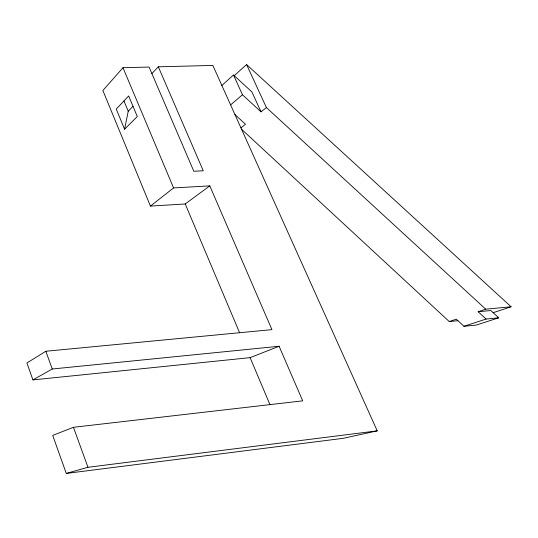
<?xml version="1.0" encoding="UTF-8"?>
<svg xmlns="http://www.w3.org/2000/svg" width="538" height="538" viewBox="0 0 538 538"><rect width="100%" height="100%" fill="white"/><g stroke="black" fill="none" stroke-linecap="round" stroke-linejoin="round"><path stroke-width="0.81" d="M124.581 129.228L137.298 116.551L128.676 95.959L116.262 109.106L124.581 129.228L128.232 111.211L133.007 106.302M158.327 66.813L203.256 170.761L193.821 171.259L149.087 67.048L122.987 67.714L102.886 90.512L150.432 206.094L185.22 203.969L209.786 185.872L271.925 329.633L45.817 351.26L26.9 362.989L32.932 379.902L250.116 357.649L279.108 346.264L302.699 400.844L73.444 427.3L52.724 435.417L66.275 473.433L343.257 438.322L377.225 430.857L212.846 65.428L158.327 66.813L151.898 73.592M221.864 85.475L233.485 75.004L251.905 91.937L261.031 111.85L266.404 107.566L246.592 64.567L234.225 75.683M230.6 104.89L242.47 94.762L233.485 75.004M240.937 127.876L245.476 124.258L234.924 114.5M150.432 206.094L173.572 187.923L209.786 185.872M32.932 379.902L52.26 369.001L279.108 346.264M241.562 129.268L449.25 321.549L456.285 319.168L463.978 326.284L476.345 325.053L498.726 317.81L490.804 310.534L478.161 311.751L486.096 319.054L498.726 317.81M478.161 311.751L485.727 309.182L511.1 306.761L246.592 64.567M493.171 312.706L511.1 306.761M463.978 326.284L486.096 319.054M66.275 473.433L87.963 467.273L377.225 430.857M449.25 321.549L457.939 320.695M266.404 107.566L485.727 309.182M242.47 94.762L261.031 111.85M185.22 203.969L239.592 332.726M250.116 357.649L269.955 404.623M122.987 67.714L173.572 187.923M123.962 100.956L128.232 111.211M45.817 351.26L52.26 369.001M73.444 427.3L87.963 467.273"/></g></svg>
